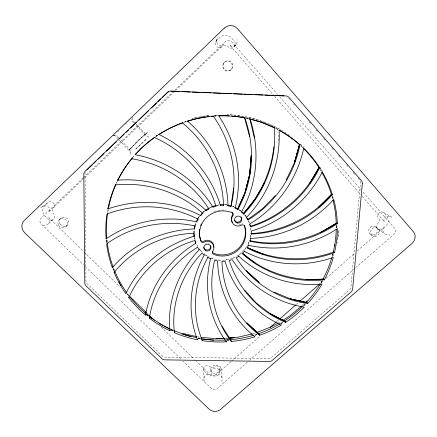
<?xml version="1.0" encoding="UTF-8"?>
<svg xmlns="http://www.w3.org/2000/svg" width="437" height="437" viewBox="0 0 437 437"><rect width="100%" height="100%" fill="white"/><g stroke="black" fill="none" stroke-linecap="round" stroke-linejoin="round"><path stroke-width="0.33" stroke-dasharray="2.19 1.64" d="M204.434 381.517C202.468 377.808 206.493 371.521 210.459 374.984L196.306 361.208M107.049 242.557L106.978 240.186L107.027 241.246M194.001 231.779L193.979 232.55A28.481 27.717 -13.5 0 1 194.104 230.119L193.995 232.763M336.867 228.027L336.943 225.306M278.402 140.687L278.582 135.224M193.979 232.55L194.017 231.397M250.499 237.204L250.718 234.8M130.854 154.376C131.029 151.989 129.964 149.367 128.199 147.728L119.935 139.124M332.699 254.809L332.836 253.853L332.666 256.699M108.032 210.607L108.141 209.765L107.606 212.611L108.076 210.197M337.604 240.093L339.046 230.07L337.959 236.696M221.865 381.747L222.149 378.661L220.947 368.238M224.847 260.61L226.486 259.818L228.961 259.698M337.632 238.684L337.85 237.362M332.699 257.043L333.3 253.777M337.02 243.387L337.282 242.082M195.137 225.192L195.771 223.007A28.481 27.717 -13.5 0 0 195 225.328M332.781 254.356L332.89 253.908M332.852 256.448L333.447 254.077M248.254 244.103L249.041 241.841M281.073 324.014L282.504 322.369M215.785 42.105L217.271 38.675C214.622 42.613 219.887 48.278 223.575 44.656L175.308 90.88M195.164 224.826L195.486 223.82M303.813 305.933L304.846 304.218M132.34 117.924L132.4 120.099L135.399 123.332M216.233 41.1L217.271 38.675M117.651 180.727L116.095 183.966M244.278 250.221L246.435 247.337M236.259 44.246L233.921 47.065A4.25 4.064 89.6 0 0 234.177 41.062L231.435 37.915A8.505 8.139 88.2 0 0 219.909 37.369L216.91 40.248A4.255 4.075 86.8 0 0 216.681 46.256A4.255 4.075 86.8 0 0 222.438 46.53A4.233 4.059 88.4 0 1 228.18 46.797A4.25 4.064 89.6 0 0 233.921 47.059C235.827 45.082 237.87 42.569 237.012 39.609M322.211 280.696L321.457 283.504M198.414 217.926L199.534 216.184M320.9 283.105L322.222 280.811M321.255 283.225L322.615 280.86M232.069 258.89L235.385 257.125M198.289 218.014L199.032 216.878M238.848 255.148L241.453 252.985M132.324 157.992L134.405 155.567M203.232 212.262L204.74 210.863M42.853 225.202C46.961 226.339 52.587 221.477 48.868 217.697L83.527 251.439M224.285 62.442L224.667 62.027M132.591 117.526L132.914 117.182M384.128 227.409C380.201 231.015 385.74 235.931 389.82 234.986M66.085 226.437L67.413 225.077M117.755 131.761L119.219 130.352M125.577 124.239L126.555 123.294M301.82 305.829L304.201 303.54M303.83 305.796L305.305 304.376M83.019 178.034L41.133 218.172A4.365 4.097 27.3 0 0 41.28 224.044L83.456 264.838M83.511 177.564L172.708 92.098M174.68 90.213L225.437 41.575A4.638 4.441 89 0 1 231.719 41.876L277.528 94.283M84.199 178.149L48.742 212.114C53.014 207.193 43.853 203.336 40.772 207.804L48.485 202.216M84.696 177.679L174.816 91.355M59.219 219.735L60.628 218.44M203.303 212.092L204.068 211.404M48.731 223.487L53.62 219.205A3.999 3.764 27.8 0 0 53.511 213.819A4.004 3.775 28.4 0 1 53.401 208.405A4.02 3.786 29.6 0 0 53.287 202.97A4.02 3.786 29.6 0 0 47.677 202.801L44.935 205.439A8.019 7.549 28.7 0 0 45.186 216.271L48.037 219.046A3.999 3.764 27.8 0 0 53.62 219.205M231.14 361.552L215.736 375.061C218.374 372.597 222.329 375.41 222.149 378.661M231.654 361.104L260.403 335.895M276.829 321.49L278.369 320.141M296.341 304.381L298.395 302.584M320.468 283.225L323.036 280.975M326.117 278.276L354.866 253.067M357.433 250.816L385.56 226.169A7.669 7.15 -41.7 0 0 386.625 215.741L384.27 213.037A3.846 3.583 -42.5 0 0 379.021 212.879A3.846 3.583 -42.5 0 0 378.497 218.118A3.835 3.583 -41.5 0 1 377.978 223.34A3.824 3.562 -40.9 0 0 377.459 228.535A3.824 3.562 -40.9 0 0 382.686 228.688M247.287 362.262L216.987 388.717A3.928 3.6 -8.1 0 1 211.453 388.646L183.01 361.137M249.341 360.47L353.582 269.454M355.636 267.663L394.147 234.035A4.168 3.867 -40.7 0 0 394.742 228.387L362.857 191.903M235.548 45.104C233.942 46.775 231.015 46.726 229.523 44.929L274.065 95.774M255.006 335.332L256.825 334.376M229.807 70.603L230.25 70.281M230.84 69.854L231.299 69.521M155.829 136.513L157.806 135.175L156.604 135.978M280.865 323.839L283.149 322.348M209.678 207.799L212.147 206.652M157.965 134.946L155.069 136.666L157.986 134.94M278.445 322.965L280.783 321.73M114.123 135.284C116.499 134.11 118.023 137.579 119.476 138.644M112.943 135.831L114.456 135.115M183.502 122.436L184.583 122.043M211.18 207.034L211.934 206.783M183.982 122.24L186.812 121.328M226.929 340.297L229.021 339.942L227.693 340.079M185.075 121.874L185.993 121.573M252.936 333.682L255.454 332.89M254.76 335.343L256.71 334.731M216.774 205.319L219.216 204.915M228.125 340.008L228.556 339.877L225.896 339.997M216.02 205.434L217.544 205.106M113.418 135.694L114.39 135.689L115.603 136.333L130.707 152.322M218.052 260.031L221.778 260.616M214.616 115.942L216.834 115.854L214.463 116.002A115.073 112.08 -13.5 0 1 217.779 115.8L218.085 115.821M198.169 338.457L200.692 338.735M214.906 115.969L216.353 115.876M215.375 115.936L215.862 115.903M225.716 338.189L227.71 338.08M225.907 339.91L228.573 339.757M199.376 338.462L200.261 338.62L198.944 338.429M214.452 115.952L217.883 115.827M225.672 338.44L227.661 338.38M227.371 340.412L228.737 340.374M217.293 115.838L217.713 115.827M224.634 204.718L227.437 205.019M148.946 136.961L147.444 136.759L146.215 135.994L135.514 124.703M198.229 338.533L200.261 338.757M198.223 338.626L200.244 338.943M197.404 336.758L200.015 337.167M225.902 204.806L227.371 205.161M249.199 118.733L245.649 117.963A115.073 112.08 -13.5 0 1 246.932 118.219M246.517 118.137L247.943 118.443M197.895 337.987L199.813 338.446M211.284 258.152L214.359 259.447M171.102 329.684L173.101 330.514L172.238 329.99A115.078 112.09 -13.6 0 1 171.031 329.46M246.971 118.23L248.921 118.782M231.965 206.155L235.04 207.362A28.481 27.717 -13.5 0 0 232.752 206.401M261.867 121.393L250.641 117.832L239.099 115.821L227.338 114.565A115.914 112.91 -13.5 0 1 289.753 135.59M173.467 330.454L172.238 329.99L172.702 330.296M262.506 121.644L266.947 123.387M269.487 124.387L272.661 125.632L280.942 130.166M233.156 206.559L234.248 207.1M170.878 328.864L172.681 329.706M171.085 329.957L172.926 330.82M146.384 314.219L148.449 315.716M276.042 128.593A115.073 112.08 -13.5 0 1 277.746 129.489L278.118 129.658M171.211 329.831L172.997 330.749M277.763 129.478L275.272 128.188L276.124 128.636L275.671 128.396M171.162 329.755L172.97 330.705M204.931 254.574L207.193 256.169M383.56 212.426L391.672 217.178C388.373 214.267 381.392 217.763 384.675 222.023L362.251 196.426M129.33 149.039L129.172 150.142L142.735 136.481L146.783 133.17L145.789 133.553L144.718 133.17L135.852 123.813M238.629 209.405L240.716 210.94M238.094 209.061L238.957 209.613M375.683 226.847L377.628 228.185M378.169 229.146L384.789 233.724M146.351 314.596L148.498 316.153M148.438 316.251L146.368 314.602M146.417 314.744L148.569 316.322M303.196 147.996L300.328 145.45M370.5 234.347L372.384 235.762M239.651 210.104L240.842 211.137M147.744 314.995L148.58 315.661M146.51 314.17L148.64 315.88M300.241 144.226L303.633 147.46M85.417 266.739L181.049 359.236M84.013 251.914L120.142 287.076M126.976 293.73L128.931 295.631M146.996 313.214L148.946 315.115M161.155 326.991L194.35 359.307M133.651 122.742L131.504 120.421L131.067 119.148M321.73 171.615L320.053 169.261M199.977 249.745L201.96 252.329M274.512 96.287L360.449 194.372M279.773 96.85L361.06 189.849M288.731 98.478L289.627 99.505M293.659 104.132L294.549 105.159M308.872 121.606L310.663 123.666M316.033 129.833L318.273 132.4M323.642 138.567L326.33 141.654M331.699 147.821L333.939 150.388M338.413 155.528L340.204 157.588M346.47 164.782L348.71 167.349M353.183 172.489L355.423 175.062M358.105 178.143L359.449 179.683M244.409 214.529L245.829 216.37M127.2 293.571L128.855 296.144M245.212 215.523L245.681 216.184M319.939 167.611L322.473 171.451A115.914 112.91 -13.5 0 0 320.086 167.491M333.092 198.933L332.153 196.716A115.073 112.08 -13.5 0 1 332.639 198.688M248.342 220.658L249.281 222.897M113.604 268.384L114.319 270.547M197.491 246.353L196.563 244.267A28.481 27.717 -13.5 0 0 197.693 246.402M112.833 268.056L113.926 271.087M336.632 227.704L336.321 225.607M332.743 196.35L333.415 198.901M332.431 195.814L333.152 199.092M250.86 229.971L250.548 227.977A28.481 27.717 -13.5 0 1 250.805 230.381M194.312 236.969L194.831 239.842M106.453 242.218L106.093 238.968M106.847 239.438L106.994 240.776M219.254 368.467L219.543 371.182M210.678 369.391L210.88 372.111M203.582 368.855L204.084 379.447M336.501 224.847L336.545 227.513M219.871 371.45A3.622 3.338 -8.6 0 0 220.073 366.719A3.622 3.338 -8.6 0 0 214.966 366.648A3.627 3.354 -7.9 0 1 209.853 366.572A3.622 3.343 -7.2 0 0 204.734 366.496A3.622 3.343 -7.2 0 0 204.554 371.237L207.018 373.635A7.243 6.686 -7.9 0 0 217.222 373.777M250.669 235.204A28.481 27.717 -13.5 0 1 250.281 237.591M248.882 242.224A28.481 27.717 -13.5 0 1 247.883 244.436M247.309 245.507A28.481 27.717 -13.5 0 1 246.692 246.55M246.364 247.063A28.481 27.717 -13.5 0 1 242.071 252.204M241.623 252.619A28.481 27.717 -13.5 0 1 210.137 257.568M209.585 257.311A28.481 27.717 -13.5 0 1 207.963 256.464M207.438 256.158A28.481 27.717 -13.5 0 1 203.953 253.722M202.151 252.1A28.481 27.717 -13.5 0 1 199.365 248.915M194.902 239.733A28.481 27.717 -13.5 0 1 194.197 236.177M198.24 218.058A28.481 27.717 -13.5 0 1 199.283 216.523M202.987 212.349A28.481 27.717 -13.5 0 1 205.39 210.361M209.645 207.739A28.481 27.717 -13.5 0 1 213.109 206.269M216.736 205.259A28.481 27.717 -13.5 0 1 220.461 204.718M224.219 204.663A28.481 27.717 -13.5 0 1 227.95 205.095M239.301 209.847A28.481 27.717 -13.5 0 1 241.246 211.355M244.676 214.846A28.481 27.717 -13.5 0 1 245.791 216.293M248.511 221.029A28.481 27.717 -13.5 0 1 249.396 223.285M241.126 224.214A6.599 6.44 -21.6 0 1 238.58 225.082M231.539 211.792A2.207 2.158 -19.7 0 1 232.02 212.065M214.277 211.628A23.003 22.385 -13.5 0 1 225.885 210.279M241.639 223.99A2.196 2.136 -21.6 0 1 242.743 223.952M205.592 243.518A3.545 3.436 -7.4 0 1 206.461 243.196M208.296 243.245A3.545 3.436 -7.4 0 1 209.143 243.611M336.255 225.836A115.073 112.08 -13.5 0 1 336.244 228.496M332.847 253.788A115.073 112.08 -13.5 0 1 332.147 256.393M322.189 280.57A115.073 112.08 -13.5 0 1 320.539 283.444M304.693 304.228A115.073 112.08 -13.5 0 1 303.316 305.638M282.275 322.386A115.073 112.08 -13.5 0 1 280.592 323.413M256.874 334.261A115.073 112.08 -13.5 0 1 254.312 335.07M147.853 315.088A115.073 112.08 -13.5 0 1 146.81 314.241M129.041 295.871A115.073 112.08 -13.5 0 1 127.85 294.292M114.57 270.683A115.073 112.08 -13.5 0 1 113.849 268.875M107.212 242.333A115.073 112.08 -13.5 0 1 106.989 240.334M116.078 184.168A115.073 112.08 -13.5 0 1 117.706 180.683M132.591 157.691A115.073 112.08 -13.5 0 1 133.82 156.238M155.971 136.404A115.073 112.08 -13.5 0 1 157.096 135.639M184.993 121.896A115.073 112.08 -13.5 0 1 186.845 121.289M300.88 145.996A115.073 112.08 -13.5 0 1 303.147 148.154M319.933 169.124A115.073 112.08 -13.5 0 1 321.342 171.468M228.556 339.855A115.078 112.069 -13.4 0 1 225.913 340.019M85.177 172.457A4.627 4.43 34.9 0 0 85.035 173.615L85.952 280.958A4.403 4.135 14.6 0 0 87.258 283.919L162.236 355.92A4.206 3.9 -1.2 0 0 165.181 357.105L268.455 358.701A4.146 3.835 -15.7 0 0 271.437 357.619L349.442 289.824A4.255 3.96 -30.5 0 0 350.916 287.005L360.432 182.813A4.474 4.228 -47.2 0 0 360.055 180.612M300.312 144.019A115.914 112.91 -13.5 0 1 303.759 147.258M113.844 271.077A115.969 112.965 -13.5 0 1 112.615 267.974M106.311 242.573A115.969 112.965 -13.5 0 1 105.945 239.203M130.335 148.738L128.713 150.519L137.934 140.665L147.296 132.613L137.934 140.665L130.335 148.738M140.009 145.035L135.142 149.683L146.603 138.961L140.009 145.035M203.724 116.198L192.023 118.482L209.558 115.199L203.724 116.198M374.553 236.422A4.632 4.321 -39.8 0 0 379.108 229.867A4.632 4.321 -39.8 0 0 371.341 229.633A4.632 4.321 -39.8 0 0 374.553 236.422M58.558 225.263A4.829 4.55 25.9 0 0 66.823 225.508A4.829 4.55 25.9 0 0 62.584 218.478A4.829 4.55 25.9 0 0 58.558 225.263M223.848 63.043A5.086 4.905 90 0 0 227.775 70.849A5.086 4.905 90 0 0 232.331 63.414A5.086 4.905 90 0 0 223.848 63.043M212.923 375.645A4.392 4.048 -8.3 0 0 219.647 372.237A4.392 4.048 -8.3 0 0 213.223 368.62A4.392 4.048 -8.3 0 0 212.923 375.645M212.699 372.892A4.348 4.015 -8.3 0 0 219.352 369.511A4.348 4.015 -8.3 0 0 212.999 365.927A4.348 4.015 -8.3 0 0 212.699 372.892M59.967 223.913A4.774 4.507 26.1 0 0 68.145 224.159A4.774 4.507 26.1 0 0 63.955 217.2A4.774 4.507 26.1 0 0 59.967 223.913M223.476 63.447A5.031 4.851 89.9 0 0 227.36 71.165A5.031 4.851 89.9 0 0 231.867 63.818A5.031 4.851 89.9 0 0 223.476 63.447M372.646 234.997A4.583 4.277 -39.9 0 0 377.147 228.507A4.583 4.277 -39.9 0 0 369.462 228.278A4.583 4.277 -39.9 0 0 372.646 234.997"/><path stroke-width="0.66" d="M234.893 207.553L235.133 208.061A28.695 27.908 -13.5 0 1 237.826 209.476L237.652 209.006L245.031 192.548L249.718 174.401L251.264 155.528L249.756 174.123L245.162 192.187L249.718 174.401M204.205 254.454L204.254 255.028A109.37 102.504 -23.4 0 0 197.437 339.784A115.974 112.91 -13.5 0 1 174.434 332.748L174.101 331.246M319.108 167.36L309.56 183.595L319.103 167.447C305.184 195.273 280.101 217.052 250.33 226.295L250.587 226.819A114.86 112.943 -88.1 0 0 319.666 167.622L319.108 167.36L319.267 167.863M249.756 174.123L251.248 155.353M149.246 316.656L149.367 318.169A115.974 112.91 -13.5 0 0 169.906 330.716L170.206 329.64M214.064 116.04L213.365 116.22A113.396 109.845 31.9 0 1 230.96 206.521A28.695 27.908 -13.5 0 0 227.967 205.843A116.821 112.385 24.9 0 0 187.62 121.213L187.571 121.131M198.108 218.664L198.119 219.232A28.695 27.908 -13.5 0 0 196.677 221.898A109.867 103.105 -1.1 0 0 106.104 238.821A115.974 112.91 -13.5 0 1 106.972 214.032A106.655 100.412 3.5 0 1 198.119 219.232M230.96 206.521L233.626 187.899M195.749 242.743L195.76 243.338A108.442 101.379 -14.5 0 0 145.494 315.055A115.974 112.91 -13.5 0 1 128.778 297.657L129.002 296.936M273.89 146.657C271.224 171.566 260.594 195.344 243.436 213.649L243.633 214.081A114.751 112.604 53.4 0 0 274.387 127.648A115.974 112.91 -13.5 0 0 250.051 118.968L249.718 118.864M334.742 245.949L334.982 244.644M114.456 271.557L114.133 272.382A115.974 112.91 -13.5 0 0 125.823 293.642A108.545 101.504 -10.1 0 1 194.121 236.237L194.104 235.674L194.203 236.275M145.494 315.055L145.729 314.148M194.296 228.737L194.399 228.387L194.427 228.922A109.031 102.089 -5.6 0 0 112.32 267.695A115.974 112.91 -13.5 0 1 106.612 243.884A105.563 99.057 -1.1 0 1 195.115 226L195.099 225.53M336.414 223.58L336.67 223.078L337.326 223.575A113.833 110.621 -62.7 0 1 250.04 241.246L249.767 240.656C279.604 246.998 311.423 240.29 336.572 223.149L320.867 232.369L336.67 223.078M246.2 217.02L246.408 217.457A28.695 27.908 -13.5 0 1 247.981 219.997A114.926 113.156 71.7 0 0 299.935 144.713L299.476 144.538L294.369 162.854L286.191 180.071M299.476 144.538L294.369 162.854L299.629 144.756M158.778 134.563L159.013 134.503A115.395 110.293 18.8 0 1 220.423 205.532A28.695 27.908 -13.5 0 1 223.504 205.423A112.238 107.977 24.8 0 0 182.486 122.939L182.797 122.71M117.903 180.142L117.995 179.869L117.684 180.186A112.369 106.24 8.3 0 1 206.308 210.618A28.695 27.908 -13.5 0 1 208.93 209.006L209.154 208.187M237.652 209.066L245.031 192.548M250.33 226.295L250.346 226.628M112.32 267.695L112.801 267.023M254.82 199.583L243.436 213.649L254.82 199.583L264.068 183.289M106.104 238.821L106.562 238.312M196.366 221.706L196.634 221.39L196.677 221.898M331.721 194.197L318.54 207.335L331.721 194.197L332.344 194.574A114.521 112.036 -73 0 1 251.286 234.063L251.057 233.566M333.48 252.34L333.906 252.007L334.518 252.624A115.974 112.91 -13.5 0 0 337.391 228.589A118.482 115.139 -62.7 0 1 248.424 245.272A28.695 27.908 -13.5 0 1 246.954 247.877A112.801 108.857 -54.9 0 0 334.518 252.624M202.79 213.005L202.834 213.431A28.695 27.908 -13.5 0 0 200.73 215.643A111.003 104.514 3.5 0 0 107.846 208.946L108.239 208.586M126.058 292.932L126.468 292.905M107.846 208.946A115.974 112.91 -13.5 0 1 115.444 184.927L115.734 184.6M131.958 158.412L131.646 158.735A115.974 112.91 -13.5 0 0 117.684 180.186M275.425 195.514L262.331 208.864L247.746 219.5L247.981 219.997M216.015 205.68L215.982 206.269A28.695 27.908 -13.5 0 0 213.027 207.165A113.871 108.207 13.4 0 0 135.126 154.703A115.974 112.91 -13.5 0 1 154.545 137.502A110.867 105.967 18.8 0 1 215.982 206.269M86.837 170.004L92.229 164.836M93.698 163.422L96.145 161.073M98.106 159.194L103.99 153.551M106.437 151.202L116.242 141.796M119.181 138.977L124.081 134.274M126.042 132.395L128.494 130.046M130.455 128.167L136.333 122.524M138.786 120.17L148.585 110.769M151.53 107.95L156.43 103.247M157.899 101.837L160.838 99.013M162.307 97.604L167.699 92.431A4.736 4.605 69.4 0 1 168.677 91.721M301.339 306.282L290.173 315.574L282.439 320.643M305.152 302.623L307.058 300.793M270.159 327.34L276.315 321.938M279.909 318.786L295.827 304.835M299.935 301.235L319.955 283.679M323.145 279.396L323.735 279.09L324.347 279.833A115.974 112.91 -13.5 0 0 333.284 257.448A117.406 113.303 -55 0 1 244.338 251.373A28.695 27.908 -13.5 0 1 242.245 253.526A111.511 106.896 -48.5 0 0 324.347 279.833M223.504 204.877L223.504 205.423M200.425 215.261L200.73 215.643M277.861 323.276L270.858 326.985L257.344 332.3M205.669 210.29L206.204 210.142L206.308 210.618M252.302 333.879L238.815 337.036L228.972 338.222M333.808 252.007C305.84 262.184 273.983 260.933 247.304 247.517M249.532 136.393L244.594 117.788L244.96 117.837M306.681 302.726L307.113 302.694L307.659 303.54A115.974 112.91 -13.5 0 0 321.927 284.17A116.067 111.26 -48.5 0 1 238.815 256.257A28.695 27.908 -13.5 0 1 236.237 257.819A110.08 104.869 -42.8 0 0 307.659 303.54M284.378 321.424L285.164 321.435L285.618 322.369A115.974 112.91 -13.5 0 0 304.234 307.135A114.57 109.152 -42.8 0 1 232.211 259.605A28.695 27.908 -13.5 0 1 229.321 260.474A108.616 102.913 -37.6 0 0 285.618 322.369M251.013 233.511C281.86 232.069 311.346 217.451 331.667 194.285L331.672 194.727M228.999 338.249L234.363 337.703L229.043 338.003M224.389 338.265L216.408 338.708L225.022 338.457M306.097 279.636L323.735 279.09M323.566 279.106C294.243 282.034 264.079 272.655 242.054 252.957M212.535 206.668L213.027 207.165M171.004 91.186L179.858 91.557M181.901 91.639L190.068 91.983M192.111 92.07L200.283 92.415M202.326 92.497L211.18 92.868M213.223 92.955L221.395 93.294M222.755 93.354L231.61 93.726M233.653 93.808L242.508 94.179M243.868 94.239L252.723 94.611M254.766 94.692L262.937 95.037M264.975 95.124L273.83 95.495M275.19 95.55L284.045 95.921M216.441 338.697L201.315 337.375M258.589 334.065L259.327 334.294L259.638 335.255A115.974 112.91 -13.5 0 0 281.417 325.013A113.046 107.114 -37.6 0 1 224.973 261.2A28.695 27.908 -13.5 0 1 221.958 261.326A107.234 101.138 -32.7 0 0 259.638 335.255M202.965 339.052L213.78 340.243M196.754 336.659L183.25 333.475M307.113 302.694L290.25 298.903L306.921 302.666L290.124 298.777L273.917 291.998M196.623 337.681L185.763 335.081L174.084 330.683M249.571 118.968L261.943 122.464L274.278 127.828M181.885 333.95L190.996 336.725M274.387 127.648L274.141 127.599M244.594 117.788L244.802 117.859A114.254 111.44 40.8 0 1 237.826 209.476M247.364 247.582L263.303 254.143M220.095 204.997L220.423 205.532M230.621 340.15L231.08 340.434L231.31 341.472A115.974 112.91 -13.5 0 0 254.918 336.801A111.604 105.268 -32.7 0 1 217.582 260.944A28.695 27.908 -13.5 0 1 214.638 260.305A106.027 99.636 -28 0 0 231.31 341.472M285.164 321.435L270.11 313.651L284.962 321.37L269.984 313.504L256.273 302.967L244.665 290.212M159.112 323.429L162.728 325.33M163.93 325.958L169.354 328.804M201.801 339.21L202.326 340.642A115.974 112.91 -13.5 0 0 226.355 341.832L226.229 340.969M242.513 253.28L255.65 263.358M144.915 312.892L145.98 313.744M149.705 316.732L151.836 318.436M246.949 323.036L259.327 334.294M246.725 271.131L259.207 282.575L246.331 270.705M246.839 322.867L259.207 334.201M129.418 296.106L146.504 312.739M149.438 315.585L154.316 320.337M222.204 326.499L230.894 340.281M250.554 237.848L250.778 238.362A28.695 27.908 -13.5 0 1 250.04 241.246M248.211 244.736L248.424 245.272M244.141 250.811L244.338 251.373M227.824 205.445L227.967 205.843M238.635 255.678L238.815 256.257M249.822 118.897L254.383 137.912M210.443 258.256L210.519 258.841A110.353 103.706 -28 0 0 226.355 341.832M207.783 256.901L207.848 257.486A105.088 98.478 -23.4 0 0 202.326 340.642M199.19 249.188L199.223 249.74A108.72 101.717 -18.9 0 0 169.906 330.716M197.409 338.926L197.437 339.784M337.326 223.575A115.974 112.91 -13.5 0 0 333.753 199.441A119.203 116.608 -73.1 0 1 250.778 238.362M159.013 134.503A115.974 112.91 -13.5 0 1 182.486 122.939M187.62 121.213A115.974 112.91 -13.5 0 1 213.365 116.22M244.802 117.859A115.974 112.91 -13.5 0 0 218.768 115.903A118.028 114.33 32 0 1 235.133 208.061M299.935 144.713A115.974 112.91 -13.5 0 0 279.096 130.084A119.438 117.198 53.5 0 1 246.408 217.457M319.666 167.622A115.974 112.91 -13.5 0 0 303.759 148.258A119.623 117.772 71.7 0 1 249.751 223.963A28.695 27.908 -13.5 0 1 250.587 226.819M332.344 194.574A115.974 112.91 -13.5 0 0 322.359 171.998A119.558 117.553 -88.1 0 1 251.237 231.097A28.695 27.908 -13.5 0 1 251.286 234.063M210.519 258.841A28.695 27.908 -13.5 0 1 207.848 257.486M204.254 255.028A28.695 27.908 -13.5 0 1 202.036 253.034A104.459 97.724 -18.9 0 0 174.434 332.748M199.223 249.74A28.695 27.908 -13.5 0 1 197.606 247.249A104.192 97.402 -14.5 0 0 149.367 318.169M195.76 243.338A28.695 27.908 -13.5 0 1 194.864 240.508A104.296 97.522 -10.1 0 0 128.778 297.657M194.121 236.237A28.695 27.908 -13.5 0 1 194.006 233.26A104.76 98.079 -5.7 0 0 114.133 272.382M194.427 228.922A28.695 27.908 -13.5 0 1 195.115 226M243.633 214.081A28.695 27.908 -13.5 0 0 241.426 212.027A118.919 115.991 40.9 0 0 250.051 118.968M195.629 242.038A28.481 27.717 -13.5 0 1 195.241 240.891M194.197 236.177A28.481 27.717 -13.5 0 1 193.979 233.156M194.247 228.912A28.481 27.717 -13.5 0 1 194.842 225.918M196.229 221.865A28.481 27.717 -13.5 0 1 197.917 218.582M200.823 214.578A28.481 27.717 -13.5 0 1 202.539 212.775M205.39 210.361A28.481 27.717 -13.5 0 1 208.542 208.323M213.109 206.269A28.481 27.717 -13.5 0 1 215.512 205.543M220.461 204.718A28.481 27.717 -13.5 0 1 222.968 204.625M227.95 205.095A28.481 27.717 -13.5 0 1 230.381 205.641M235.04 207.362A28.481 27.717 -13.5 0 1 237.231 208.515M241.246 211.355A28.481 27.717 -13.5 0 1 243.043 213.027M246.14 216.796A28.481 27.717 -13.5 0 1 247.424 218.861M249.762 224.438A28.481 27.717 -13.5 0 1 250.079 225.607M232.462 222.504A6.599 6.44 -21.6 0 1 232.462 215.02A2.207 2.158 -19.7 0 0 232.413 212.448M244.305 225.35A23.003 22.385 -13.5 0 1 237.974 248.811A23.003 22.385 -13.5 0 1 213.556 253.263A2.18 2.103 -9.6 0 1 212.251 251.657M199.742 229.332A23.003 22.385 -13.5 0 0 200.698 239.984A2.19 2.125 -5.8 0 0 203.899 241.104A6.55 6.342 -7.4 0 1 213.753 247.216M200.665 225.618A23.003 22.385 -13.5 0 1 201.364 223.82M210.71 245.741A3.545 3.436 -7.4 0 1 208.05 249.882A3.545 3.436 -7.4 0 1 203.8 247.342M240.995 217.031A3.578 3.491 -21.6 0 1 239.465 221.772A3.578 3.491 -21.6 0 1 234.664 220.352M131.646 158.735A109.403 103.957 13.3 0 1 208.93 209.006M115.444 184.927A107.966 102.072 8.3 0 1 202.834 213.431M333.01 200.113A115.078 112.08 -13.5 0 1 336.233 223.848M336.233 229.288A115.078 112.08 -13.5 0 1 333.218 252.318M331.749 257.814A115.078 112.08 -13.5 0 1 322.768 279.538M320.141 284.126A115.078 112.08 -13.5 0 1 305.944 302.923M302.3 306.659A115.078 112.08 -13.5 0 1 284.394 321.048M279.926 323.822A115.078 112.08 -13.5 0 1 258.398 333.753M253.553 335.305A115.078 112.08 -13.5 0 1 229.824 339.773M146.198 313.728A115.078 112.08 -13.5 0 1 129.368 296.291M126.61 292.572A115.078 112.08 -13.5 0 1 114.778 271.169M113.107 266.892A115.078 112.08 -13.5 0 1 107.365 243.54M108.392 208.646A115.078 112.08 -13.5 0 1 115.876 184.627M118.056 179.962A115.078 112.08 -13.5 0 1 132.269 158.079M135.23 154.632A115.078 112.08 -13.5 0 1 154.955 137.109M158.762 134.541A115.078 112.08 -13.5 0 1 163.225 131.799M163.788 131.471A115.078 112.08 -13.5 0 1 182.786 122.666M187.593 121.049A115.078 112.08 -13.5 0 1 201.178 117.684M201.839 117.564A115.078 112.08 -13.5 0 1 206.248 116.854M207.509 116.684A115.078 112.08 -13.5 0 1 208.777 116.526M211.355 116.247A115.078 112.08 -13.5 0 1 213.3 116.073M218.571 115.772A115.078 112.08 -13.5 0 1 229.097 115.871M231.714 116.04A115.078 112.08 -13.5 0 1 238.864 116.81M239.498 116.903A115.078 112.08 -13.5 0 1 245.179 117.864M278.992 130.171A115.078 112.08 -13.5 0 1 299.684 144.904M303.693 148.689A115.078 112.08 -13.5 0 1 319.289 168.081M321.758 172.173A115.078 112.08 -13.5 0 1 331.596 194.978M225.252 340.052A115.078 112.069 -13.4 0 1 201.714 338.741M106.797 238.231A115.078 112.069 -13.4 0 1 107.54 213.731M170.435 329.181A115.078 112.09 -13.6 0 1 149.58 316.459M121.027 285.377A115.969 112.965 -13.5 0 1 120.35 284.23M119.689 283.067A115.969 112.965 -13.5 0 1 119.039 281.898M362.344 183.753L352.648 289.032A4.299 3.999 -30.4 0 1 351.157 291.878L272.289 360.35A4.19 3.873 -15.7 0 1 269.279 361.443L164.913 359.859A4.25 3.938 -1.3 0 1 161.936 358.662L86.116 285.962A4.452 4.173 14.5 0 1 84.794 282.974L83.817 174.472A4.681 4.479 34.7 0 1 85.144 171.299L167.431 92.354A4.791 4.66 69.3 0 1 170.774 91.087L285.825 95.911A4.731 4.556 -70.1 0 1 288.972 97.429L361.35 180.59A4.528 4.272 -47 0 1 362.344 183.753M224.301 28.132L24.314 220.477A9.177 8.56 27.2 0 0 24.696 232.774L209.165 409.196A8.183 7.445 -8.1 0 0 220.685 409.316L412.036 243.387A8.729 8.041 -40.6 0 0 413.358 231.61L237.537 28.771A9.8 9.346 89.1 0 0 224.301 28.132M212.781 251.237A6.599 6.386 -7.4 0 0 203.997 242.158A2.207 2.141 -5.8 0 1 200.774 241.027A23.172 22.544 -13.5 0 1 206.969 217.085A23.172 22.544 -13.5 0 1 231.845 212.633A2.223 2.174 -19.6 0 1 232.779 215.883A6.648 6.489 -21.5 0 0 241.508 225.142A2.212 2.147 -21.5 0 1 244.704 226.284A23.172 22.544 -13.5 0 1 238.323 249.915A23.172 22.544 -13.5 0 1 213.726 254.4A2.196 2.119 -9.7 0 1 212.781 251.237M205.368 250.505A3.572 3.458 -7.4 0 0 210.945 247.861A3.572 3.458 -7.4 0 0 205.832 244.523A3.572 3.458 -7.4 0 0 205.368 250.505M237.22 222.99A3.6 3.512 -21.5 0 0 241.656 218.642A3.6 3.512 -21.5 0 0 235.669 217.107A3.6 3.512 -21.5 0 0 237.22 222.99"/></g></svg>
